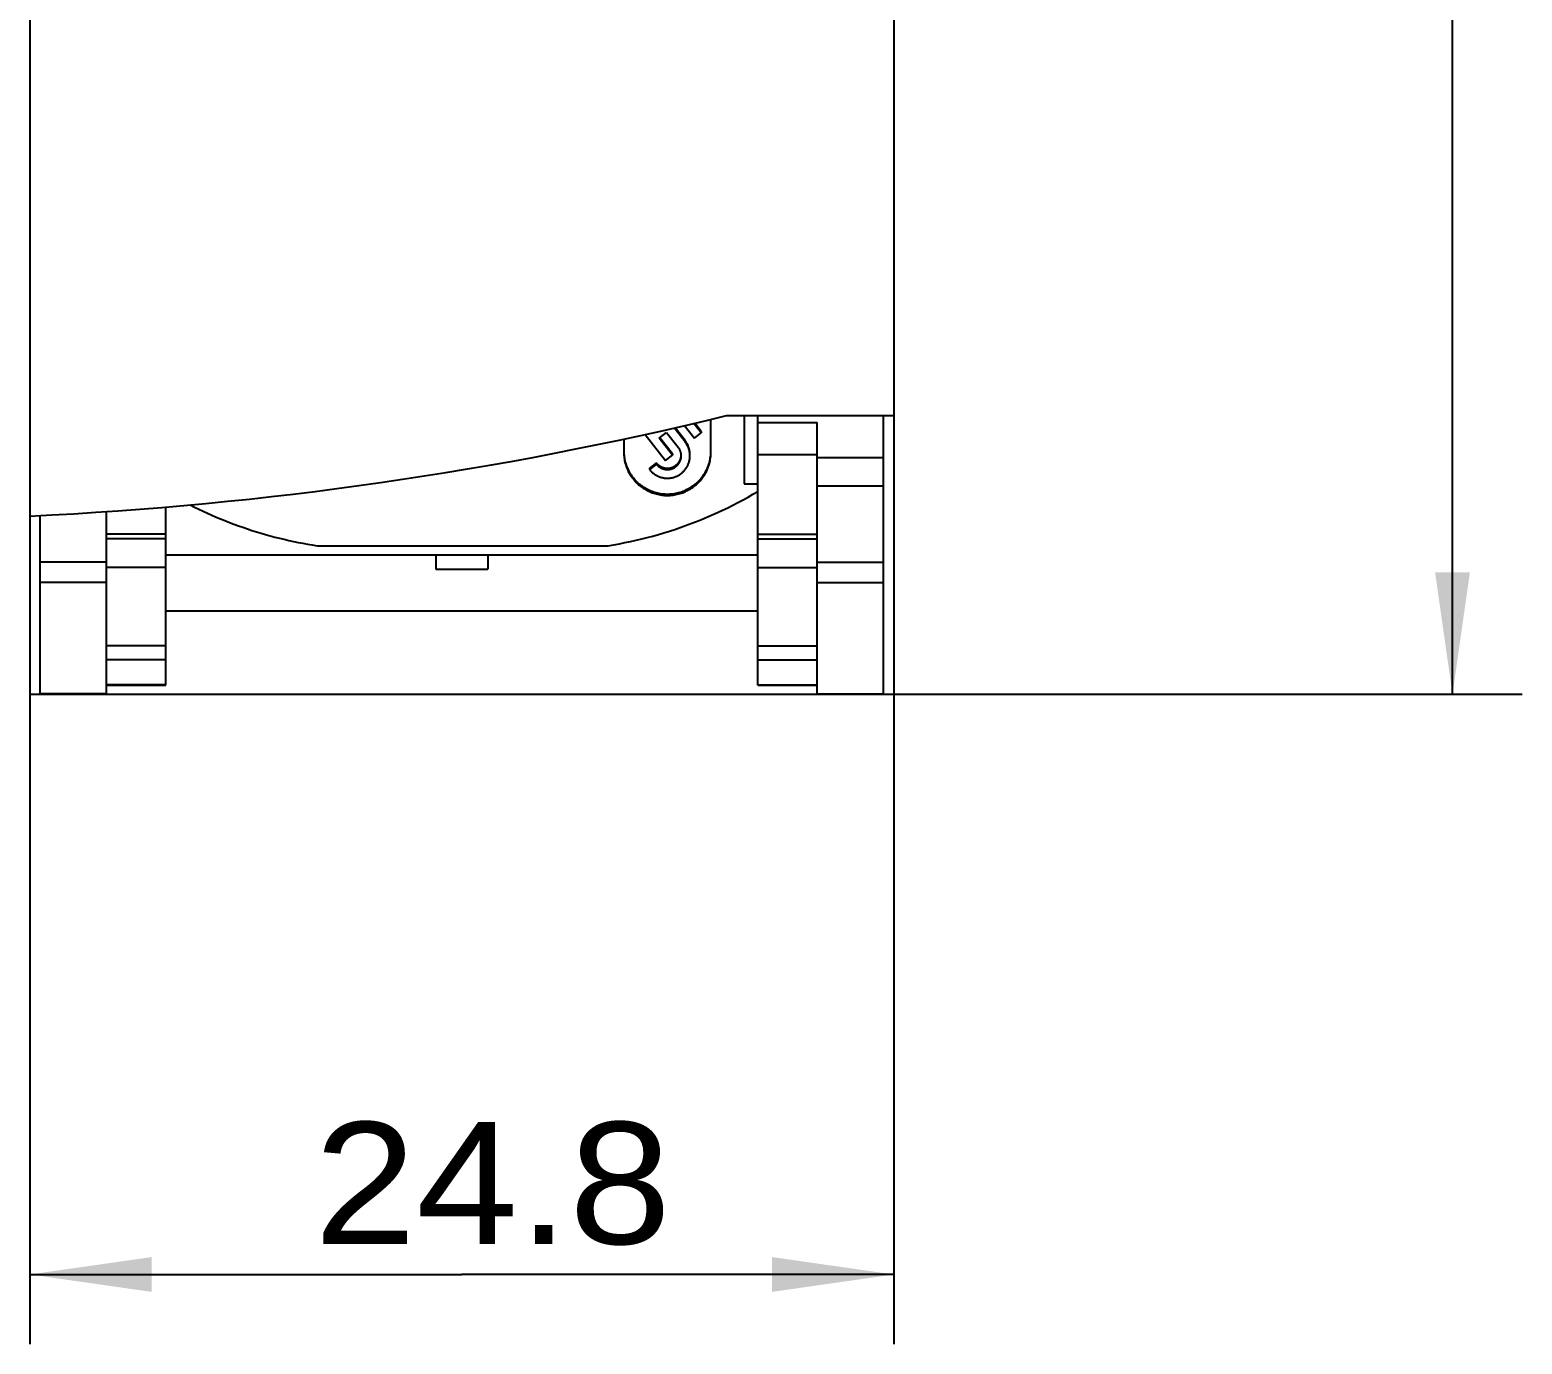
# Model space of a CAD drawing. Extents: x 0 to 594, y 0 to 420.
# Drawn here: x 255.6 to 298.44, y 197.96 to 235.69 of the extents above; entities that cross this region are included whole.
import ezdxf
from ezdxf.enums import TextEntityAlignment as Align

# ---------------------------------------------------------------- set-up
doc = ezdxf.new("R2010")
doc.units = 0
doc.header["$LTSCALE"] = 32.67
doc.layers.add('10000_FRONT', color=7, linetype='CONTINUOUS')
doc.layers.add('10100_DIM_FRONT', color=7, linetype='CONTINUOUS')
doc.dimstyles.get("Standard").update_dxf_attribs({"dimtxt": 2.5, "dimasz": 2.5, "dimexe": 1.25, "dimexo": 0.625, "dimtad": 1, "dimcen": 2.5, "dimazin": 3, "dimtfac": 1, "dimtmove": 0, "dimatfit": 3})

# ---------------------------------------------------------------- blocks, each defined once
blk = doc.blocks.new('*D0')
at = {"layer": '10100_DIM_FRONT', "color": 7, "linetype": 'CONTINUOUS'}
for p, q in [((255.6, 216.617), (255.6, 197.962)), ((280.4, 216.617), (280.4, 197.962)), ((255.6, 199.962), (268, 199.962)), ((280.4, 199.962), (268, 199.962))]:
    blk.add_line(p, q, dxfattribs=at)
for points in [[(259.1, 200.462), (255.6, 199.962), (259.1, 199.462)], [(276.9, 199.462), (280.4, 199.962), (276.9, 200.462)]]:
    blk.add_solid(points, dxfattribs=at)
blk.add_text('24.8', height=3.5, dxfattribs=at).set_placement((263.758, 200.837), (274.008, 200.837), align=Align.FIT)
blk = doc.blocks.new('*D1')
at = {"layer": '10100_DIM_FRONT', "color": 7, "linetype": 'CONTINUOUS'}
for p, q in [((280.4, 363.617), (298.437, 363.617)), ((296.437, 363.617), (296.437, 290.117)), ((296.437, 216.617), (296.437, 290.117)), ((280.4, 216.617), (298.437, 216.617))]:
    blk.add_line(p, q, dxfattribs=at)
for points in [[(296.937, 360.117), (296.437, 363.617), (295.937, 360.117)], [(295.937, 220.117), (296.437, 216.617), (296.937, 220.117)]]:
    blk.add_solid(points, dxfattribs=at)
blk.add_text('147', height=3.5, rotation=90, dxfattribs=at).set_placement((295.562, 286.878), (295.562, 294.378), align=Align.FIT)

msp = doc.modelspace()

# ---------------------------------------------------------------- linework, layer by layer
at = {"layer": '10000_FRONT', "color": 7, "linetype": 'CONTINUOUS'}
for p, q in [((255.6, 237.415), (255.6, 221.735)), ((280.4, 237.415), (280.4, 224.617)), ((275.15, 223.566), (275.15, 224.509)), ((275.6, 224.617), (280.4, 224.617)), ((276.1, 224.617), (276.1, 222.657)), ((276.5, 216.882), (276.5, 224.617)), ((280.1, 216.629), (280.1, 224.617)), ((280.4, 224.616), (280.4, 216.617)), ((273.261, 224.076), (273.85, 223.328)), ((273.663, 223.968), (273.878, 224.136)), ((273.878, 224.136), (274.214, 223.709)), ((274.411, 223.862), (274.095, 224.263)), ((274.411, 223.901), (274.122, 224.269)), ((274.39, 224.33), (274.676, 223.967)), ((274.873, 224.12), (274.658, 224.393)), ((274.676, 223.967), (274.873, 224.12)), ((274.873, 224.159), (274.684, 224.399)), ((274.873, 224.159), (274.873, 224.12)), ((276.5, 224.417), (278.2, 224.417)), ((278.2, 216.629), (278.2, 224.417)), ((272.65, 223.944), (272.65, 223.566)), ((274.047, 223.48), (273.663, 223.968)), ((274.047, 223.519), (273.682, 223.983)), ((274.411, 223.901), (274.411, 223.862)), ((273.586, 223.261), (273.389, 223.109)), ((273.586, 223.222), (273.389, 223.07)), ((273.586, 223.261), (273.586, 223.222)), ((273.85, 223.328), (274.047, 223.48)), ((274.047, 223.519), (274.047, 223.48)), ((274.549, 223.466), (274.549, 223.505)), ((276.5, 223.503), (278.2, 223.503)), ((278.2, 223.416), (280.1, 223.416)), ((273.389, 223.109), (273.389, 223.07)), ((276.1, 222.657), (276.5, 222.657)), ((276.1, 222.657), (276.5, 222.657)), ((278.2, 222.599), (280.1, 222.599)), ((259.5, 216.882), (259.5, 221.993)), ((255.6, 221.734), (255.6, 216.617)), ((255.9, 216.629), (255.9, 221.751)), ((257.8, 216.629), (257.8, 221.863)), ((259.5, 221.217), (257.8, 221.217)), ((259.5, 221.08), (257.8, 221.08)), ((276.5, 221.217), (278.2, 221.217)), ((276.5, 221.08), (278.2, 221.08)), ((259.5, 220.617), (276.5, 220.617)), ((263.844, 220.884), (272.199, 220.884)), ((267.25, 220.617), (267.25, 220.213)), ((268.75, 220.617), (268.75, 220.213)), ((257.8, 220.412), (255.9, 220.412)), ((259.5, 220.255), (257.8, 220.255)), ((267.25, 220.213), (268.75, 220.213)), ((276.5, 220.255), (278.2, 220.255)), ((278.2, 220.412), (280.1, 220.412)), ((257.8, 219.826), (255.9, 219.826)), ((278.2, 219.826), (280.1, 219.826)), ((259.5, 219.017), (276.5, 219.017)), ((259.5, 218.007), (257.8, 218.007)), ((276.5, 218.007), (278.2, 218.007)), ((259.5, 217.605), (257.8, 217.605)), ((276.5, 217.605), (278.2, 217.605)), ((259.5, 216.886), (257.8, 216.886)), ((257.8, 216.882), (259.5, 216.882)), ((276.5, 216.886), (278.2, 216.886)), ((276.5, 216.882), (278.2, 216.882)), ((255.6, 216.617), (280.4, 216.617)), ((255.9, 216.629), (257.8, 216.629)), ((257.8, 216.629), (255.9, 216.629)), ((257.541, 216.629), (257.541, 216.617)), ((278.2, 216.629), (280.1, 216.629)), ((278.2, 216.629), (280.1, 216.629)), ((278.801, 216.617), (278.801, 216.629))]:
    msp.add_line(p, q, dxfattribs=at)
for points in [[(273.389, 223.07), (273.402, 223.053), (273.416, 223.037), (273.43, 223.022), (273.445, 223.007), (273.461, 222.992), (273.476, 222.978), (273.493, 222.965), (273.509, 222.952), (273.527, 222.94), (273.544, 222.928), (273.562, 222.917), (273.58, 222.906), (273.599, 222.896), (273.618, 222.886), (273.637, 222.878), (273.657, 222.869), (273.677, 222.862), (273.697, 222.855), (273.717, 222.849), (273.738, 222.843), (273.758, 222.838), (273.779, 222.834), (273.8, 222.83), (273.821, 222.827), (273.842, 222.825), (273.863, 222.823), (273.884, 222.823), (273.906, 222.822), (273.927, 222.823), (273.948, 222.824), (273.969, 222.826), (273.99, 222.829), (274.011, 222.832), (274.032, 222.836), (274.053, 222.841), (274.073, 222.846), (274.094, 222.852), (274.114, 222.858), (274.134, 222.866), (274.154, 222.874), (274.173, 222.882), (274.192, 222.891), (274.211, 222.901), (274.229, 222.911), (274.247, 222.922), (274.265, 222.934), (274.283, 222.946), (274.3, 222.959), (274.316, 222.972), (274.332, 222.986), (274.348, 223), (274.363, 223.015), (274.377, 223.03), (274.392, 223.046), (274.405, 223.062), (274.418, 223.079), (274.431, 223.096), (274.443, 223.113), (274.454, 223.131), (274.465, 223.149), (274.475, 223.168), (274.485, 223.186), (274.493, 223.205), (274.502, 223.225), (274.509, 223.244), (274.516, 223.264), (274.523, 223.284), (274.528, 223.305), (274.533, 223.325), (274.538, 223.346), (274.541, 223.367), (274.544, 223.387), (274.546, 223.408), (274.548, 223.429), (274.549, 223.45), (274.549, 223.471), (274.548, 223.493), (274.547, 223.514), (274.545, 223.535), (274.543, 223.555), (274.539, 223.576), (274.535, 223.597), (274.531, 223.617), (274.525, 223.638), (274.519, 223.658), (274.513, 223.678), (274.505, 223.698), (274.497, 223.717), (274.489, 223.737), (274.48, 223.755), (274.47, 223.774), (274.459, 223.792), (274.448, 223.81), (274.436, 223.828), (274.424, 223.845), (274.411, 223.862)], [(273.586, 223.222), (273.594, 223.212), (273.602, 223.202), (273.611, 223.193), (273.62, 223.184), (273.63, 223.175), (273.64, 223.166), (273.65, 223.158), (273.66, 223.15), (273.67, 223.142), (273.681, 223.135), (273.692, 223.128), (273.704, 223.122), (273.715, 223.115), (273.727, 223.11), (273.739, 223.104), (273.751, 223.099), (273.763, 223.094), (273.775, 223.09), (273.788, 223.086), (273.8, 223.083), (273.813, 223.08), (273.826, 223.077), (273.838, 223.075), (273.851, 223.073), (273.864, 223.072), (273.877, 223.071), (273.89, 223.07), (273.903, 223.07), (273.917, 223.071), (273.93, 223.071), (273.943, 223.073), (273.956, 223.074), (273.968, 223.076), (273.981, 223.079), (273.994, 223.081), (274.007, 223.085), (274.019, 223.088), (274.032, 223.092), (274.044, 223.097), (274.056, 223.102), (274.068, 223.107), (274.08, 223.113), (274.091, 223.119), (274.102, 223.125), (274.114, 223.132), (274.125, 223.139), (274.135, 223.146), (274.146, 223.154), (274.156, 223.162), (274.166, 223.171), (274.175, 223.18), (274.185, 223.189), (274.194, 223.198), (274.202, 223.208), (274.211, 223.218), (274.219, 223.228), (274.226, 223.238), (274.234, 223.249), (274.241, 223.26), (274.247, 223.271), (274.253, 223.282), (274.259, 223.294), (274.265, 223.306), (274.27, 223.318), (274.275, 223.33), (274.279, 223.342), (274.283, 223.354), (274.286, 223.367), (274.289, 223.379), (274.292, 223.392), (274.294, 223.405), (274.296, 223.418), (274.297, 223.431), (274.298, 223.443), (274.299, 223.456), (274.299, 223.469), (274.299, 223.482), (274.298, 223.495), (274.297, 223.508), (274.295, 223.521), (274.293, 223.534), (274.291, 223.546), (274.288, 223.559), (274.284, 223.572), (274.281, 223.584), (274.277, 223.596), (274.272, 223.608), (274.267, 223.62), (274.262, 223.632), (274.256, 223.644), (274.25, 223.655), (274.244, 223.667), (274.237, 223.678), (274.23, 223.688), (274.222, 223.699), (274.214, 223.709)], [(274.549, 223.505), (274.549, 223.516), (274.549, 223.526), (274.548, 223.537), (274.548, 223.548), (274.547, 223.558), (274.546, 223.569), (274.545, 223.579), (274.543, 223.59), (274.542, 223.6), (274.54, 223.611), (274.538, 223.622), (274.536, 223.632), (274.534, 223.642), (274.532, 223.653), (274.529, 223.663), (274.526, 223.674), (274.523, 223.684), (274.52, 223.694), (274.517, 223.704), (274.514, 223.714), (274.51, 223.725), (274.506, 223.735), (274.502, 223.745), (274.498, 223.754), (274.494, 223.764), (274.489, 223.774), (274.485, 223.784), (274.48, 223.793), (274.475, 223.803), (274.47, 223.812), (274.465, 223.822), (274.46, 223.831), (274.454, 223.84), (274.448, 223.849), (274.443, 223.858), (274.437, 223.867), (274.431, 223.876), (274.424, 223.884), (274.418, 223.893), (274.411, 223.901)], [(272.65, 223.605), (272.651, 223.565), (272.653, 223.524), (272.656, 223.484), (272.661, 223.443), (272.667, 223.403), (272.674, 223.363), (272.683, 223.324), (272.693, 223.284), (272.704, 223.245), (272.716, 223.207), (272.73, 223.169), (272.745, 223.131), (272.761, 223.094), (272.779, 223.057), (272.798, 223.021), (272.817, 222.986), (272.839, 222.951), (272.861, 222.917), (272.884, 222.883), (272.908, 222.851), (272.934, 222.819), (272.96, 222.788), (272.988, 222.758), (273.016, 222.729), (273.046, 222.701), (273.076, 222.673), (273.107, 222.647), (273.139, 222.622), (273.172, 222.598), (273.206, 222.575), (273.24, 222.553), (273.275, 222.532), (273.311, 222.512), (273.347, 222.494), (273.384, 222.476), (273.422, 222.46), (273.46, 222.445), (273.498, 222.432), (273.537, 222.419), (273.577, 222.408), (273.616, 222.398), (273.656, 222.39), (273.696, 222.382), (273.737, 222.376), (273.777, 222.372), (273.818, 222.369), (273.859, 222.367), (273.9, 222.366), (273.941, 222.367), (273.982, 222.369), (274.023, 222.372), (274.063, 222.376), (274.104, 222.382), (274.144, 222.39), (274.184, 222.398), (274.224, 222.408), (274.263, 222.419), (274.302, 222.432), (274.34, 222.445), (274.378, 222.46), (274.416, 222.476), (274.453, 222.494), (274.489, 222.512), (274.525, 222.532), (274.56, 222.553), (274.594, 222.575), (274.628, 222.598), (274.661, 222.622), (274.693, 222.647), (274.724, 222.673), (274.754, 222.701), (274.784, 222.729), (274.812, 222.758), (274.84, 222.788), (274.866, 222.819), (274.892, 222.851), (274.916, 222.883), (274.939, 222.917), (274.961, 222.951), (274.983, 222.986), (275.002, 223.021), (275.021, 223.057), (275.039, 223.094), (275.055, 223.131), (275.07, 223.169), (275.084, 223.207), (275.096, 223.245), (275.107, 223.284), (275.117, 223.324), (275.126, 223.363), (275.133, 223.403), (275.139, 223.443), (275.144, 223.484), (275.147, 223.524), (275.149, 223.565), (275.15, 223.605)], [(272.65, 223.566), (272.651, 223.526), (272.653, 223.485), (272.656, 223.445), (272.661, 223.404), (272.667, 223.364), (272.674, 223.324), (272.683, 223.285), (272.693, 223.245), (272.704, 223.206), (272.716, 223.168), (272.73, 223.129), (272.745, 223.092), (272.761, 223.055), (272.779, 223.018), (272.798, 222.982), (272.817, 222.946), (272.839, 222.912), (272.861, 222.878), (272.884, 222.844), (272.908, 222.812), (272.934, 222.78), (272.96, 222.749), (272.988, 222.719), (273.016, 222.69), (273.046, 222.661), (273.076, 222.634), (273.107, 222.608), (273.139, 222.583), (273.172, 222.559), (273.206, 222.536), (273.24, 222.514), (273.275, 222.493), (273.311, 222.473), (273.347, 222.455), (273.384, 222.437), (273.422, 222.421), (273.46, 222.406), (273.498, 222.392), (273.537, 222.38), (273.577, 222.369), (273.616, 222.359), (273.656, 222.351), (273.696, 222.343), (273.737, 222.337), (273.777, 222.333), (273.818, 222.329), (273.859, 222.327), (273.9, 222.327), (273.941, 222.327), (273.982, 222.329), (274.023, 222.333), (274.063, 222.337), (274.104, 222.343), (274.144, 222.351), (274.184, 222.359), (274.224, 222.369), (274.263, 222.38), (274.302, 222.392), (274.34, 222.406), (274.378, 222.421), (274.416, 222.437), (274.453, 222.455), (274.489, 222.473), (274.525, 222.493), (274.56, 222.514), (274.594, 222.536), (274.628, 222.559), (274.661, 222.583), (274.693, 222.608), (274.724, 222.634), (274.754, 222.661), (274.784, 222.69), (274.812, 222.719), (274.84, 222.749), (274.866, 222.78), (274.892, 222.812), (274.916, 222.844), (274.939, 222.878), (274.961, 222.912), (274.983, 222.946), (275.002, 222.982), (275.021, 223.018), (275.039, 223.055), (275.055, 223.092), (275.07, 223.129), (275.084, 223.168), (275.096, 223.206), (275.107, 223.245), (275.117, 223.285), (275.126, 223.324), (275.133, 223.364), (275.139, 223.404), (275.144, 223.445), (275.147, 223.485), (275.149, 223.526), (275.15, 223.566)], [(273.586, 223.261), (273.593, 223.252), (273.601, 223.243), (273.609, 223.234), (273.618, 223.226), (273.626, 223.217), (273.635, 223.209), (273.645, 223.201), (273.654, 223.194), (273.664, 223.186), (273.673, 223.179), (273.684, 223.173), (273.694, 223.166), (273.704, 223.16), (273.715, 223.155), (273.726, 223.149), (273.737, 223.144), (273.748, 223.139), (273.759, 223.135), (273.77, 223.131), (273.782, 223.127), (273.794, 223.124), (273.805, 223.121), (273.817, 223.118), (273.829, 223.116), (273.841, 223.114), (273.853, 223.112), (273.865, 223.111), (273.877, 223.11), (273.889, 223.11), (273.901, 223.109), (273.913, 223.11), (273.926, 223.11), (273.938, 223.111), (273.95, 223.113), (273.962, 223.114), (273.974, 223.116), (273.985, 223.119), (273.997, 223.121), (274.009, 223.124), (274.021, 223.128), (274.032, 223.132), (274.043, 223.136), (274.055, 223.14), (274.066, 223.145), (274.077, 223.15), (274.087, 223.156), (274.098, 223.162), (274.108, 223.168), (274.119, 223.174), (274.129, 223.181), (274.139, 223.188), (274.148, 223.195), (274.157, 223.203), (274.167, 223.211), (274.175, 223.219), (274.184, 223.227), (274.192, 223.236), (274.201, 223.245), (274.208, 223.254), (274.216, 223.264), (274.223, 223.273), (274.23, 223.283), (274.237, 223.293), (274.243, 223.303), (274.249, 223.314), (274.255, 223.324), (274.26, 223.335), (274.265, 223.346), (274.27, 223.357), (274.274, 223.368), (274.278, 223.38), (274.282, 223.391), (274.285, 223.403), (274.288, 223.414), (274.291, 223.426), (274.293, 223.438), (274.295, 223.45), (274.297, 223.462), (274.298, 223.473), (274.298, 223.485)], [(272.199, 220.884), (272.361, 220.912), (272.523, 220.941), (272.684, 220.972), (272.845, 221.006), (273.006, 221.042), (273.166, 221.08), (273.325, 221.12), (273.484, 221.162), (273.643, 221.207), (273.8, 221.253), (273.957, 221.302), (274.114, 221.352), (274.269, 221.405), (274.424, 221.46), (274.578, 221.517), (274.732, 221.576), (274.884, 221.637), (275.036, 221.7), (275.187, 221.765), (275.337, 221.833), (275.486, 221.902), (275.634, 221.973), (275.781, 222.046), (275.927, 222.121), (276.072, 222.199), (276.215, 222.278), (276.358, 222.359), (276.5, 222.441)], [(260.201, 222.055), (260.324, 221.993), (260.447, 221.933), (260.571, 221.875), (260.695, 221.817), (260.821, 221.762), (260.947, 221.707), (261.073, 221.654), (261.2, 221.603), (261.328, 221.553), (261.456, 221.504), (261.585, 221.457), (261.715, 221.411), (261.845, 221.367), (261.975, 221.324), (262.106, 221.283), (262.238, 221.243), (262.369, 221.205), (262.502, 221.168), (262.635, 221.133), (262.768, 221.099), (262.901, 221.067), (263.035, 221.036), (263.169, 221.007), (263.304, 220.98), (263.438, 220.954), (263.573, 220.929), (263.708, 220.906), (263.844, 220.884)]]:
    msp.add_lwpolyline(points, dxfattribs=at)
msp.add_arc((250.6, 327.284), 105.667, 272.71217, 283.68555, dxfattribs=at)

# ---------------------------------------------------------------- dimensions: what is measured, and where the dimension line sits
at = {"layer": '10100_DIM_FRONT', "color": 7, "linetype": 'CONTINUOUS'}
for base, p2, angle, picture, middle in [((296.437, 363.617), (280.4, 363.617), 90, '*D1', (293.812, 290.628)), ((255.6, 199.962), (255.6, 216.617), 180, '*D0', (268.883, 202.587))]:
    dim = msp.add_linear_dim(base=base, p1=(280.4, 216.617), p2=p2, angle=angle, dimstyle='Standard', dxfattribs=at)
    dim.commit()
    dim.dimension.update_dxf_attribs({"geometry": picture, "text_midpoint": middle, "dimtype": 128})

doc.saveas('drawing.dxf')
